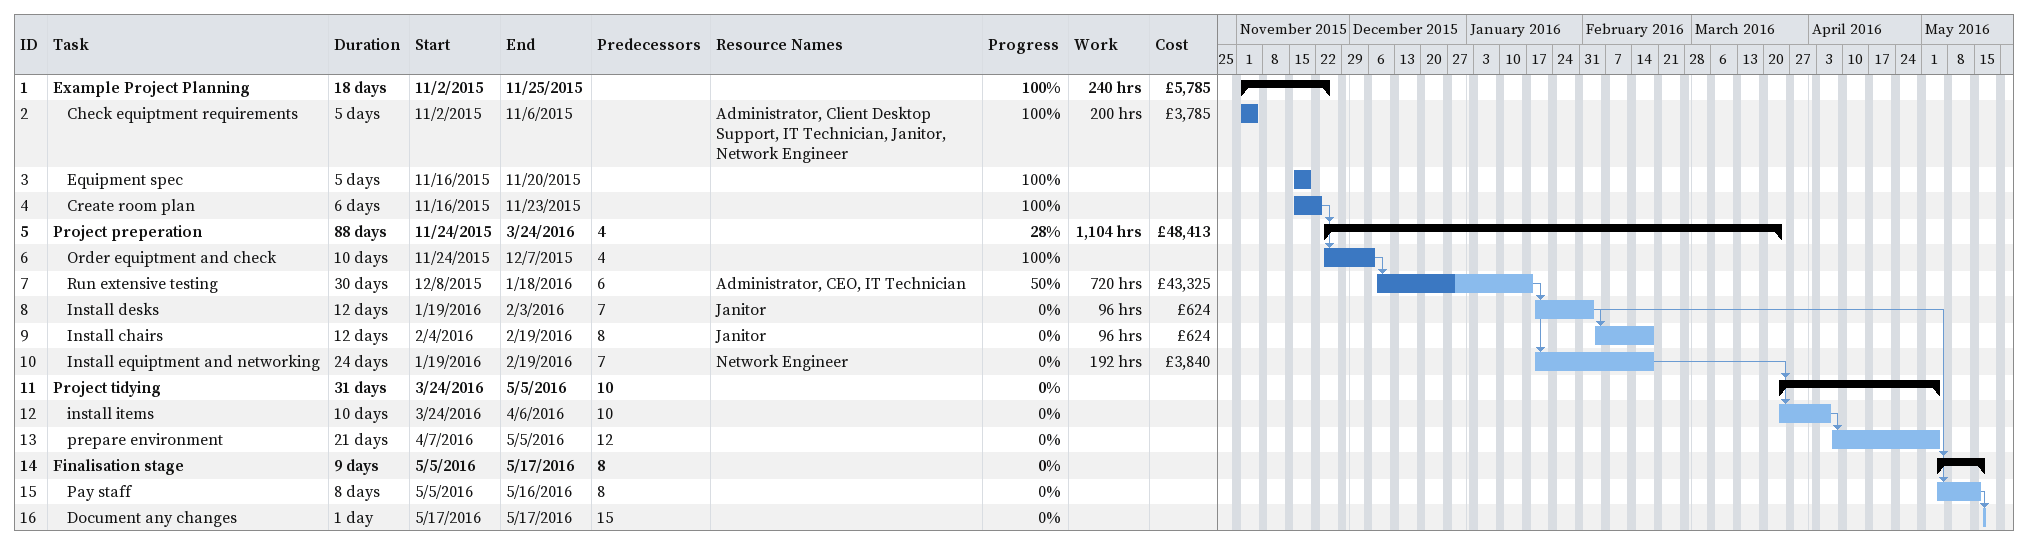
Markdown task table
| ID | Level | Task | Duration | Start | Finish | Predecessors | Resources | % complete | Work (h) | Cost (£) |
|---|---|---|---|---|---|---|---|---|---|---|
| 1 | 1 | **Example Project Planning** | 18d | 2015-11-02 | 2015-11-25 |  |  | 100 | 240 | 5785 |
| 2 | 2 | Check equiptment requirements | 5d | 2015-11-02 | 2015-11-06 |  | Administrator, Client Desktop Support, IT Technician, Janitor, Network Engineer | 100 | 200 | 3785 |
| 3 | 2 | Equipment spec | 5d | 2015-11-16 | 2015-11-20 |  |  | 100 |  |  |
| 4 | 2 | Create room plan | 6d | 2015-11-16 | 2015-11-23 |  |  | 100 |  |  |
| 5 | 1 | **Project preperation** | 88d | 2015-11-24 | 2016-03-24 | 4 |  | 28 | 1104 | 48413 |
| 6 | 2 | Order equiptment and check | 10d | 2015-11-24 | 2015-12-07 | 4 |  | 100 |  |  |
| 7 | 2 | Run extensive testing | 30d | 2015-12-08 | 2016-01-18 | 6 | Administrator, CEO, IT Technician | 50 | 720 | 43325 |
| 8 | 2 | Install desks | 12d | 2016-01-19 | 2016-02-03 | 7 | Janitor | 0 | 96 | 624 |
| 9 | 2 | Install chairs | 12d | 2016-02-04 | 2016-02-19 | 8 | Janitor | 0 | 96 | 624 |
| 10 | 2 | Install equiptment and networking | 24d | 2016-01-19 | 2016-02-19 | 7 | Network Engineer | 0 | 192 | 3840 |
| 11 | 1 | **Project tidying** | 31d | 2016-03-24 | 2016-05-05 | 10 |  | 0 |  |  |
| 12 | 2 | install items | 10d | 2016-03-24 | 2016-04-06 | 10 |  | 0 |  |  |
| 13 | 2 | prepare environment | 21d | 2016-04-07 | 2016-05-05 | 12 |  | 0 |  |  |
| 14 | 1 | **Finalisation stage** | 9d | 2016-05-05 | 2016-05-17 | 8 |  | 0 |  |  |
| 15 | 2 | Pay staff | 8d | 2016-05-05 | 2016-05-16 | 8 |  | 0 |  |  |
| 16 | 2 | Document any changes | 1d | 2016-05-17 | 2016-05-17 | 15 |  | 0 |  |  |
